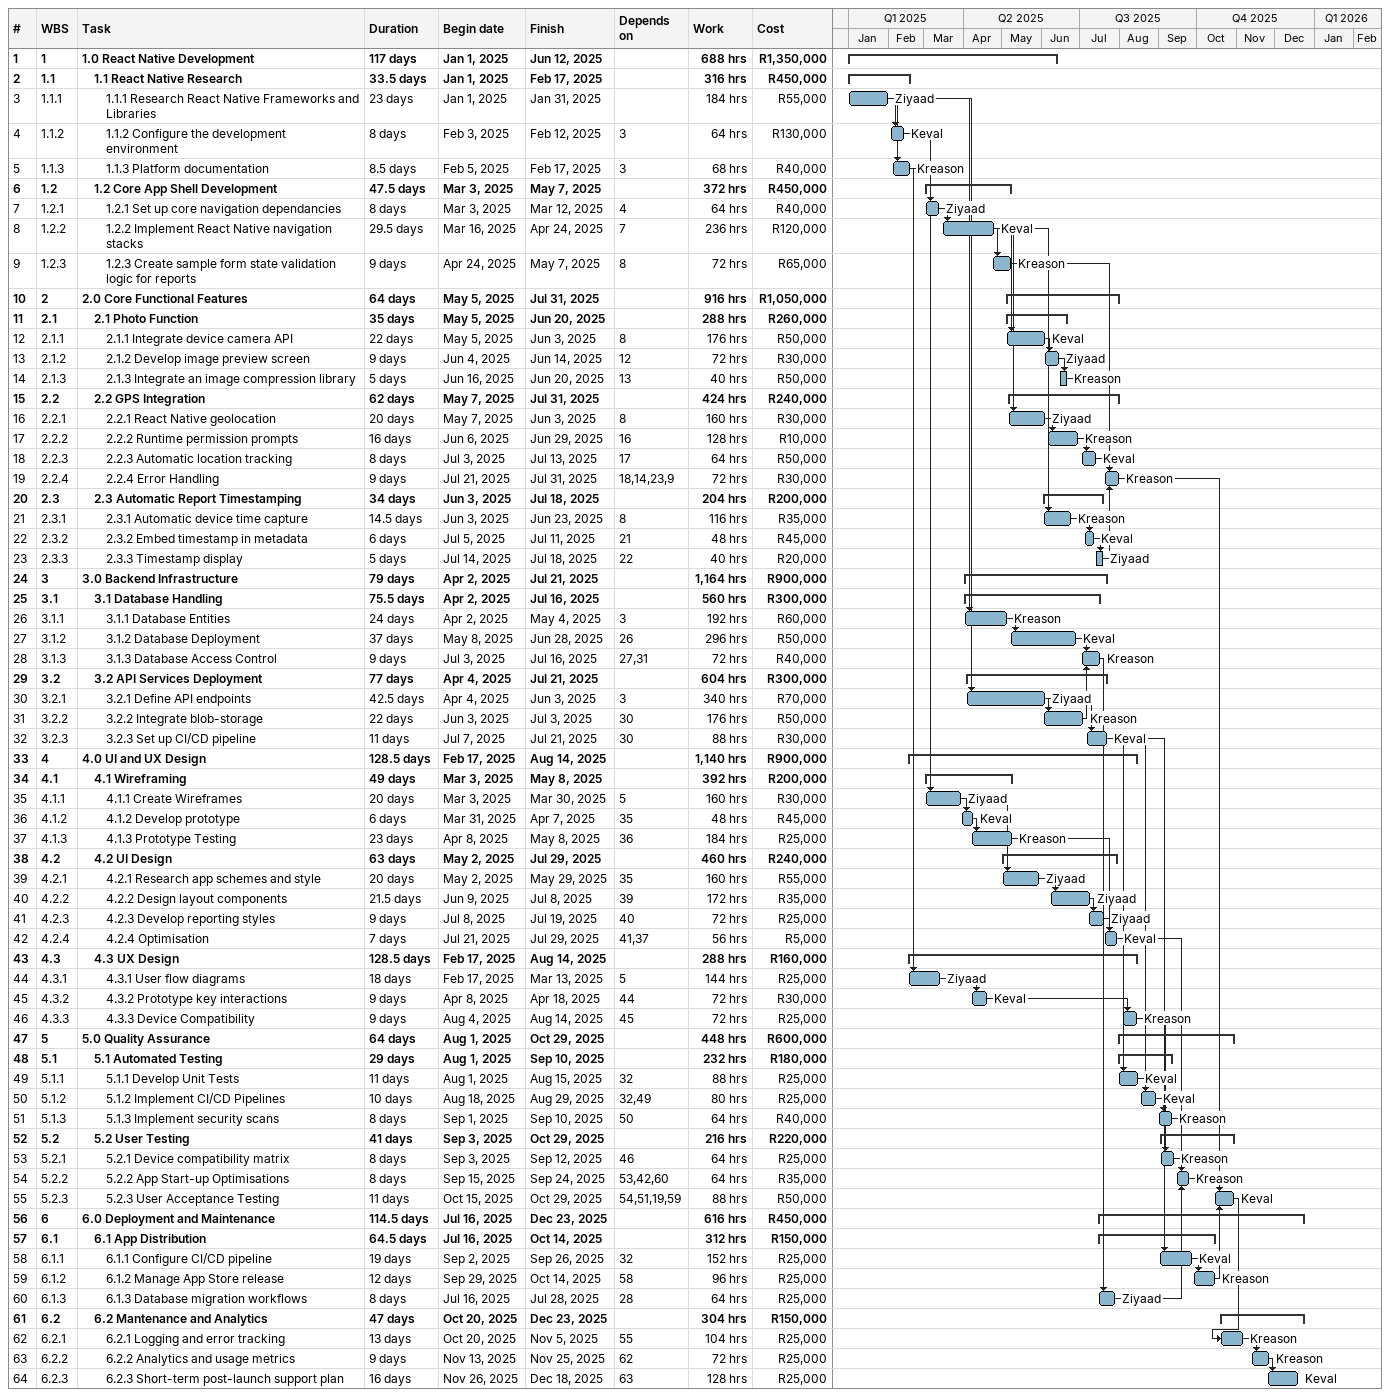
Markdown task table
| ID | WBS | Task | Duration | Start | Finish | Predecessors | Resources | Work (h) | Cost (R) |
|---|---|---|---|---|---|---|---|---|---|
| 1 | 1 | **1.0 React Native Development** | 117d | 2025-01-01 | 2025-06-12 |  |  | 688 | 1350000 |
| 2 | 1.1 | **1.1 React Native Research** | 33.5d | 2025-01-01 | 2025-02-17 |  |  | 316 | 450000 |
| 3 | 1.1.1 | 1.1.1 Research React Native Frameworks and Libraries | 23d | 2025-01-01 | 2025-01-31 |  | Ziyaad | 184 | 55000 |
| 4 | 1.1.2 | 1.1.2 Configure the development environment | 8d | 2025-02-03 | 2025-02-12 | 3 | Keval | 64 | 130000 |
| 5 | 1.1.3 | 1.1.3 Platform documentation | 8.5d | 2025-02-05 | 2025-02-17 | 3 | Kreason | 68 | 40000 |
| 6 | 1.2 | **1.2 Core App Shell Development** | 47.5d | 2025-03-03 | 2025-05-07 |  |  | 372 | 450000 |
| 7 | 1.2.1 | 1.2.1 Set up core navigation dependancies | 8d | 2025-03-03 | 2025-03-12 | 4 | Ziyaad | 64 | 40000 |
| 8 | 1.2.2 | 1.2.2 Implement React Native navigation stacks | 29.5d | 2025-03-16 | 2025-04-24 | 7 | Keval | 236 | 120000 |
| 9 | 1.2.3 | 1.2.3 Create sample form state validation logic for reports | 9d | 2025-04-24 | 2025-05-07 | 8 | Kreason | 72 | 65000 |
| 10 | 2 | **2.0 Core Functional Features** | 64d | 2025-05-05 | 2025-07-31 |  |  | 916 | 1050000 |
| 11 | 2.1 | **2.1 Photo Function** | 35d | 2025-05-05 | 2025-06-20 |  |  | 288 | 260000 |
| 12 | 2.1.1 | 2.1.1 Integrate device camera API | 22d | 2025-05-05 | 2025-06-03 | 8 | Keval | 176 | 50000 |
| 13 | 2.1.2 | 2.1.2 Develop image preview screen | 9d | 2025-06-04 | 2025-06-14 | 12 | Ziyaad | 72 | 30000 |
| 14 | 2.1.3 | 2.1.3 Integrate an image compression library | 5d | 2025-06-16 | 2025-06-20 | 13 | Kreason | 40 | 50000 |
| 15 | 2.2 | **2.2 GPS Integration** | 62d | 2025-05-07 | 2025-07-31 |  |  | 424 | 240000 |
| 16 | 2.2.1 | 2.2.1 React Native geolocation | 20d | 2025-05-07 | 2025-06-03 | 8 | Ziyaad | 160 | 30000 |
| 17 | 2.2.2 | 2.2.2 Runtime permission prompts | 16d | 2025-06-06 | 2025-06-29 | 16 | Kreason | 128 | 10000 |
| 18 | 2.2.3 | 2.2.3 Automatic location tracking | 8d | 2025-07-03 | 2025-07-13 | 17 | Keval | 64 | 50000 |
| 19 | 2.2.4 | 2.2.4 Error Handling | 9d | 2025-07-21 | 2025-07-31 | 18, 14, 23, 9 | Kreason | 72 | 30000 |
| 20 | 2.3 | **2.3 Automatic Report Timestamping** | 34d | 2025-06-03 | 2025-07-18 |  |  | 204 | 200000 |
| 21 | 2.3.1 | 2.3.1 Automatic device time capture | 14.5d | 2025-06-03 | 2025-06-23 | 8 | Kreason | 116 | 35000 |
| 22 | 2.3.2 | 2.3.2 Embed timestamp in metadata | 6d | 2025-07-05 | 2025-07-11 | 21 | Keval | 48 | 45000 |
| 23 | 2.3.3 | 2.3.3 Timestamp display | 5d | 2025-07-14 | 2025-07-18 | 22 | Ziyaad | 40 | 20000 |
| 24 | 3 | **3.0 Backend Infrastructure** | 79d | 2025-04-02 | 2025-07-21 |  |  | 1164 | 900000 |
| 25 | 3.1 | **3.1 Database Handling** | 75.5d | 2025-04-02 | 2025-07-16 |  |  | 560 | 300000 |
| 26 | 3.1.1 | 3.1.1 Database Entities | 24d | 2025-04-02 | 2025-05-04 | 3 | Kreason | 192 | 60000 |
| 27 | 3.1.2 | 3.1.2 Database Deployment | 37d | 2025-05-08 | 2025-06-28 | 26 | Keval | 296 | 50000 |
| 28 | 3.1.3 | 3.1.3 Database Access Control | 9d | 2025-07-03 | 2025-07-16 | 27, 31 | Kreason | 72 | 40000 |
| 29 | 3.2 | **3.2 API Services Deployment** | 77d | 2025-04-04 | 2025-07-21 |  |  | 604 | 300000 |
| 30 | 3.2.1 | 3.2.1 Define API endpoints | 42.5d | 2025-04-04 | 2025-06-03 | 3 | Ziyaad | 340 | 70000 |
| 31 | 3.2.2 | 3.2.2 Integrate blob-storage | 22d | 2025-06-03 | 2025-07-03 | 30 | Kreason | 176 | 50000 |
| 32 | 3.2.3 | 3.2.3 Set up CI/CD pipeline | 11d | 2025-07-07 | 2025-07-21 | 30 | Keval | 88 | 30000 |
| 33 | 4 | **4.0 UI and UX Design** | 128.5d | 2025-02-17 | 2025-08-14 |  |  | 1140 | 900000 |
| 34 | 4.1 | **4.1 Wireframing** | 49d | 2025-03-03 | 2025-05-08 |  |  | 392 | 200000 |
| 35 | 4.1.1 | 4.1.1 Create Wireframes | 20d | 2025-03-03 | 2025-03-30 | 5 | Ziyaad | 160 | 30000 |
| 36 | 4.1.2 | 4.1.2 Develop prototype | 6d | 2025-03-31 | 2025-04-07 | 35 | Keval | 48 | 45000 |
| 37 | 4.1.3 | 4.1.3 Prototype Testing | 23d | 2025-04-08 | 2025-05-08 | 36 | Kreason | 184 | 25000 |
| 38 | 4.2 | **4.2 UI Design** | 63d | 2025-05-02 | 2025-07-29 |  |  | 460 | 240000 |
| 39 | 4.2.1 | 4.2.1 Research app schemes and style | 20d | 2025-05-02 | 2025-05-29 | 35 | Ziyaad | 160 | 55000 |
| 40 | 4.2.2 | 4.2.2 Design layout components | 21.5d | 2025-06-09 | 2025-07-08 | 39 | Ziyaad | 172 | 35000 |
| 41 | 4.2.3 | 4.2.3 Develop reporting styles | 9d | 2025-07-08 | 2025-07-19 | 40 | Ziyaad | 72 | 25000 |
| 42 | 4.2.4 | 4.2.4 Optimisation | 7d | 2025-07-21 | 2025-07-29 | 41, 37 | Keval | 56 | 5000 |
| 43 | 4.3 | **4.3 UX Design** | 128.5d | 2025-02-17 | 2025-08-14 |  |  | 288 | 160000 |
| 44 | 4.3.1 | 4.3.1 User flow diagrams | 18d | 2025-02-17 | 2025-03-13 | 5 | Ziyaad | 144 | 25000 |
| 45 | 4.3.2 | 4.3.2 Prototype key interactions | 9d | 2025-04-08 | 2025-04-18 | 44 | Keval | 72 | 30000 |
| 46 | 4.3.3 | 4.3.3 Device Compatibility | 9d | 2025-08-04 | 2025-08-14 | 45 | Kreason | 72 | 25000 |
| 47 | 5 | **5.0 Quality Assurance** | 64d | 2025-08-01 | 2025-10-29 |  |  | 448 | 600000 |
| 48 | 5.1 | **5.1 Automated Testing** | 29d | 2025-08-01 | 2025-09-10 |  |  | 232 | 180000 |
| 49 | 5.1.1 | 5.1.1 Develop Unit Tests | 11d | 2025-08-01 | 2025-08-15 | 32 | Keval | 88 | 25000 |
| 50 | 5.1.2 | 5.1.2 Implement CI/CD Pipelines | 10d | 2025-08-18 | 2025-08-29 | 32, 49 | Keval | 80 | 25000 |
| 51 | 5.1.3 | 5.1.3 Implement security scans | 8d | 2025-09-01 | 2025-09-10 | 50 | Kreason | 64 | 40000 |
| 52 | 5.2 | **5.2 User Testing** | 41d | 2025-09-03 | 2025-10-29 |  |  | 216 | 220000 |
| 53 | 5.2.1 | 5.2.1 Device compatibility matrix | 8d | 2025-09-03 | 2025-09-12 | 46 | Kreason | 64 | 25000 |
| 54 | 5.2.2 | 5.2.2 App Start-up Optimisations | 8d | 2025-09-15 | 2025-09-24 | 53, 42, 60 | Kreason | 64 | 35000 |
| 55 | 5.2.3 | 5.2.3 User Acceptance Testing | 11d | 2025-10-15 | 2025-10-29 | 54, 51, 19, 59 | Keval | 88 | 50000 |
| 56 | 6 | **6.0 Deployment and Maintenance** | 114.5d | 2025-07-16 | 2025-12-23 |  |  | 616 | 450000 |
| 57 | 6.1 | **6.1 App Distribution** | 64.5d | 2025-07-16 | 2025-10-14 |  |  | 312 | 150000 |
| 58 | 6.1.1 | 6.1.1 Configure CI/CD pipeline | 19d | 2025-09-02 | 2025-09-26 | 32 | Keval | 152 | 25000 |
| 59 | 6.1.2 | 6.1.2 Manage App Store release | 12d | 2025-09-29 | 2025-10-14 | 58 | Kreason | 96 | 25000 |
| 60 | 6.1.3 | 6.1.3 Database migration workflows | 8d | 2025-07-16 | 2025-07-28 | 28 | Ziyaad | 64 | 25000 |
| 61 | 6.2 | **6.2 Mantenance and Analytics** | 47d | 2025-10-20 | 2025-12-23 |  |  | 304 | 150000 |
| 62 | 6.2.1 | 6.2.1 Logging and error tracking | 13d | 2025-10-20 | 2025-11-05 | 55 | Kreason | 104 | 25000 |
| 63 | 6.2.2 | 6.2.2 Analytics and usage metrics | 9d | 2025-11-13 | 2025-11-25 | 62 | Kreason | 72 | 25000 |
| 64 | 6.2.3 | 6.2.3 Short-term post-launch support plan | 16d | 2025-11-26 | 2025-12-18 | 63 | Keval | 128 | 25000 |
